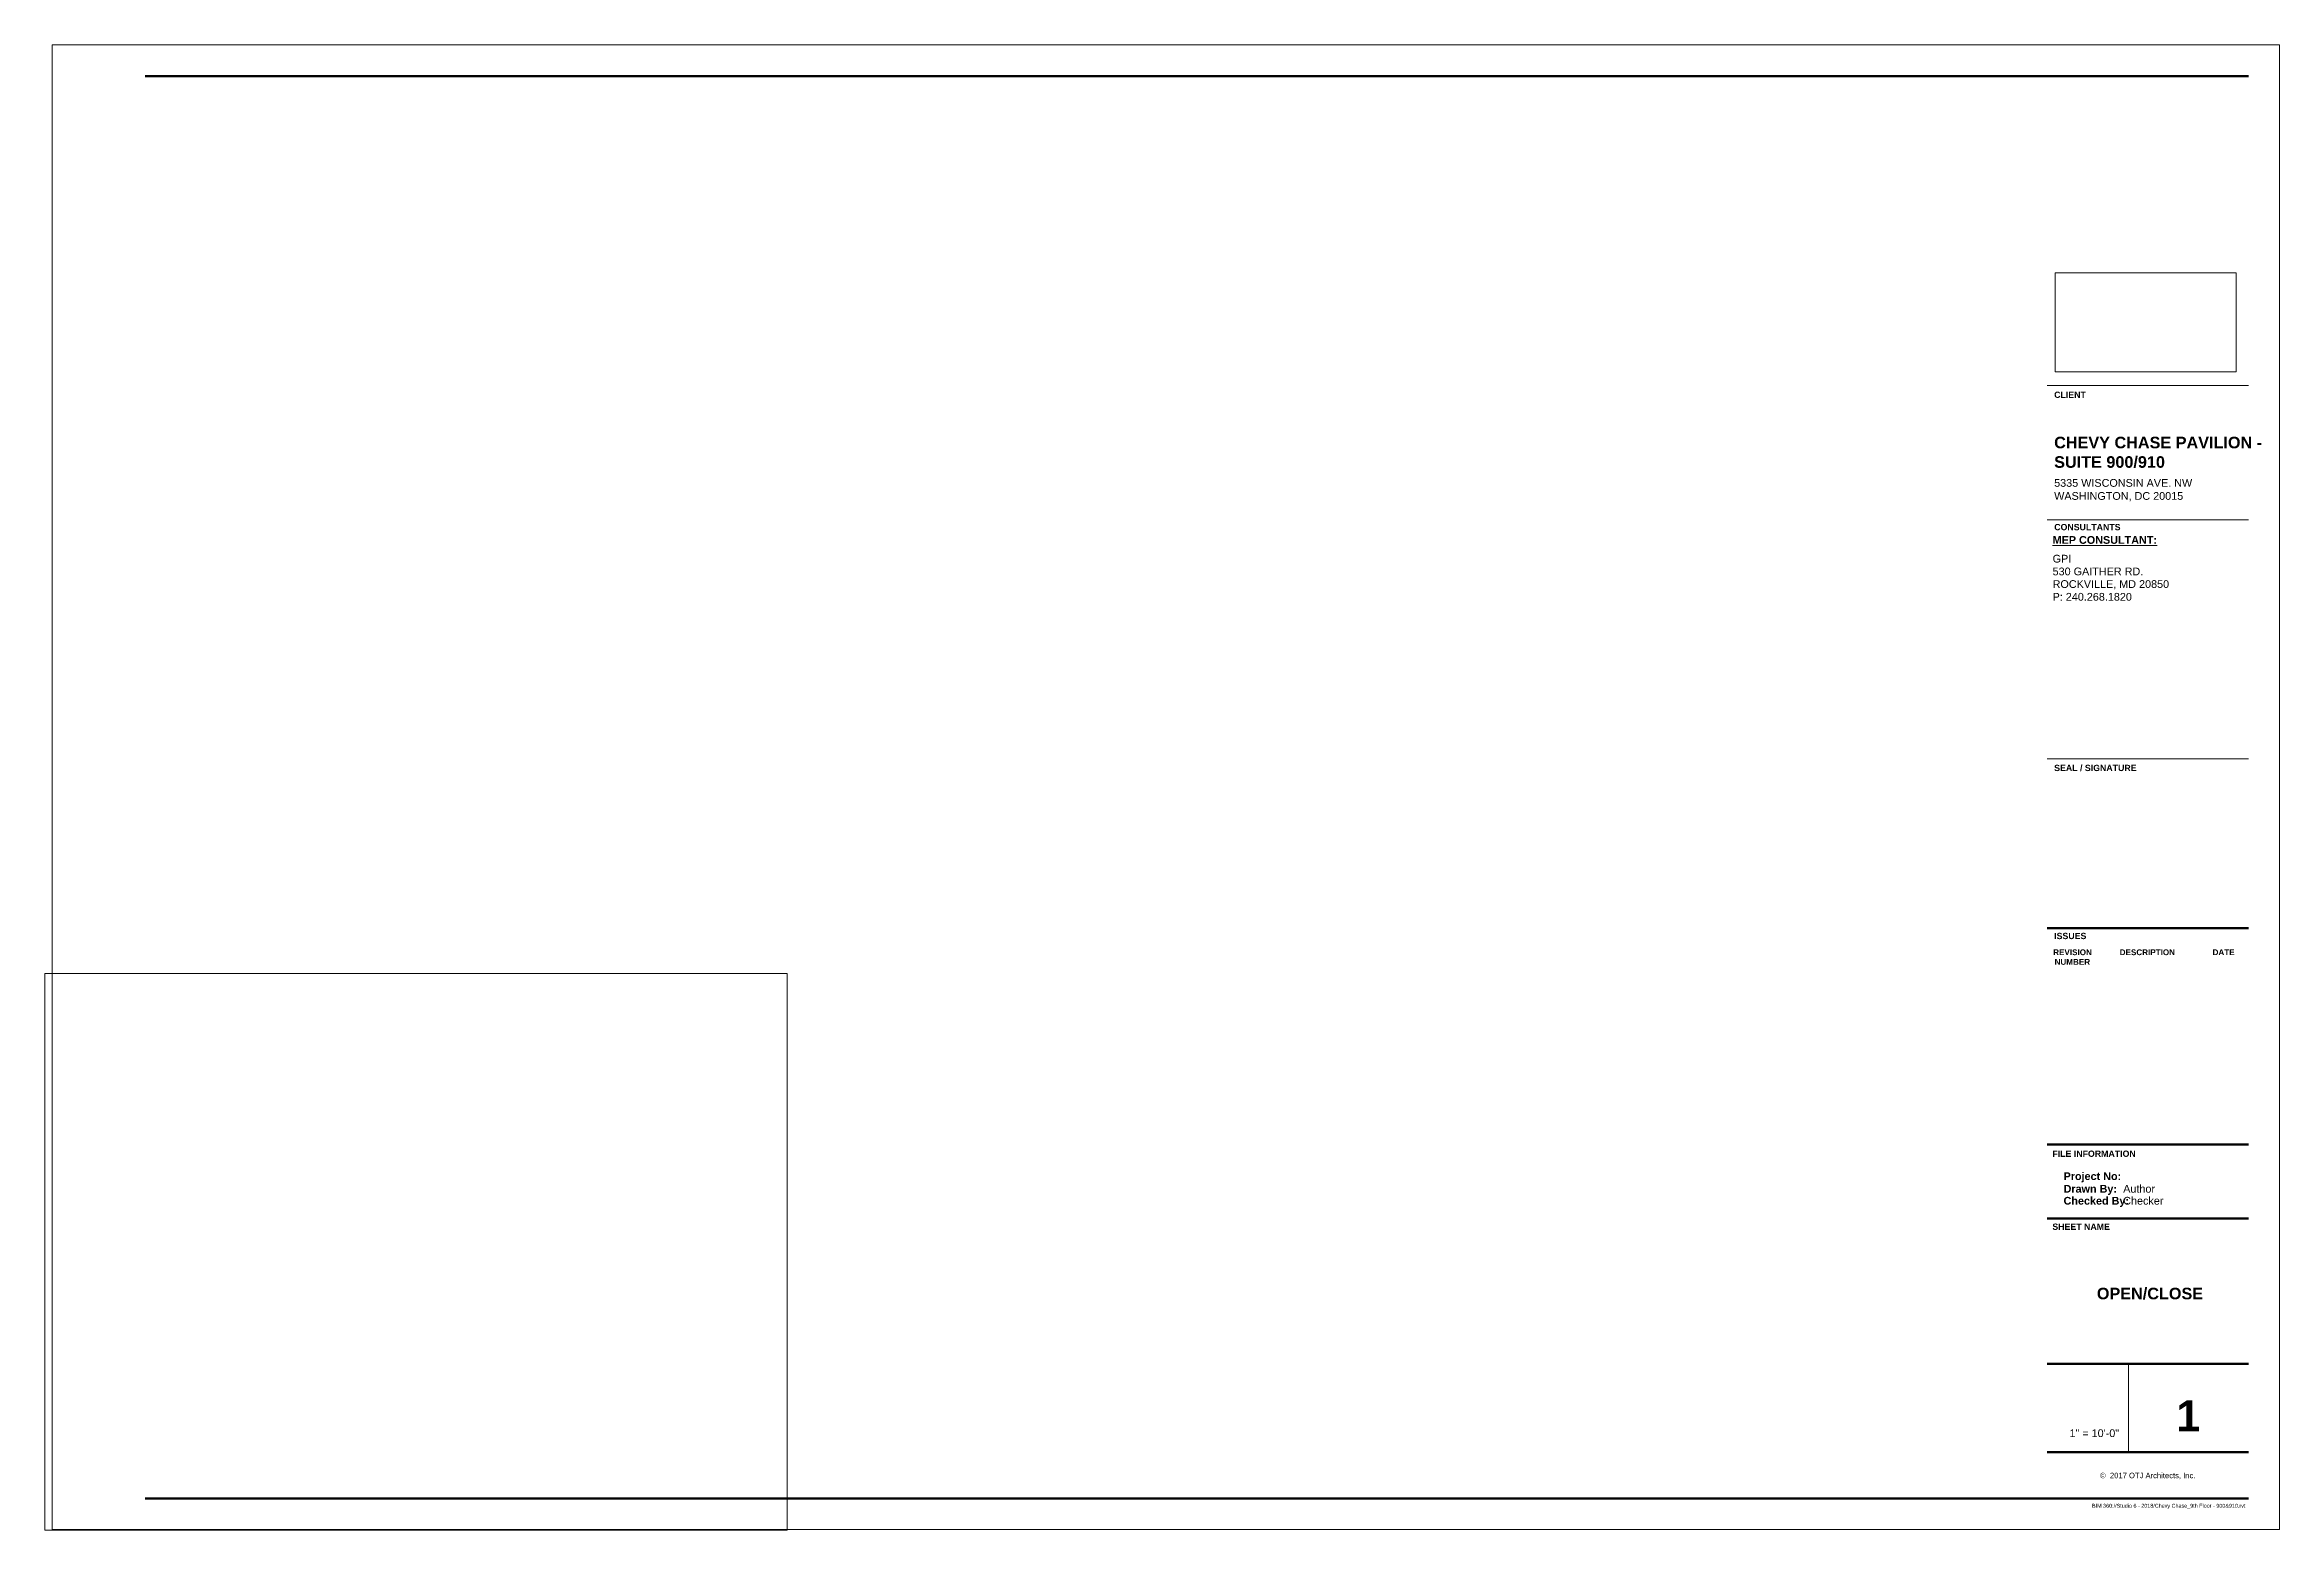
# Paper-space layout 'Layout1' of a CAD drawing. Header units: inches. Extents: x 0 to 36.1, y 0 to 24.
import ezdxf

# ---------------------------------------------------------------- set-up
doc = ezdxf.new("R2010")
doc.units = ezdxf.units.IN
doc.header["$MEASUREMENT"] = 0
for name, color, linetype, lineweight in [('G-ANNO-TTLB', 6, 'Continuous', 9), ('G-ANNO-TTLB-THIN', 151, 'Continuous', 9), ('G-ANNO-TTLB-WIDE', 214, 'Continuous', 50)]:
    doc.layers.add(name, color=color, linetype=linetype, lineweight=lineweight)
doc.styles.add('Arial_B', font='arialbd.ttf', dxfattribs={"height": 0.09375})
doc.styles.add('Swis721 Lt BT', font='swissl.ttf', dxfattribs={"height": 0.088084})
doc.styles.add('Swis721 Lt BT_1', font='swissl.ttf', dxfattribs={"height": 0.125})
doc.styles.add('Swis721 Lt BT_2', font='swissl.ttf', dxfattribs={"height": 0.0625})
doc.styles.add('Swis721 Lt BT_B', font='', dxfattribs={"height": 0.101562})
doc.styles.add('Swis721 Lt BT_B_1', font='', dxfattribs={"height": 0.125})
doc.styles.add('Swis721 Lt BT_B_2', font='', dxfattribs={"height": 0.5})
doc.styles.add('Swis721 Lt BT_B_3', font='', dxfattribs={"height": 0.1875})
doc.styles.get('Swis721 Lt BT_B').set_extended_font_data('Swis721 Lt BT', bold=True)
doc.styles.get('Swis721 Lt BT_B_1').set_extended_font_data('Swis721 Lt BT', bold=True)
doc.styles.get('Swis721 Lt BT_B_2').set_extended_font_data('Swis721 Lt BT', bold=True)
doc.styles.get('Swis721 Lt BT_B_3').set_extended_font_data('Swis721 Lt BT', bold=True)
picture_1 = doc.add_image_def('image1.jpg', size_in_pixel=(2551, 1396))

# ---------------------------------------------------------------- blocks, each defined once
blk = doc.blocks.new('Titleblock - 24 x 36 - DC _ VA-4803950-OPEN_CLOSE')
at = {"layer": 'G-ANNO-TTLB'}
for p, q in [((0.012, 24.012), (0.012, 0.012)), ((36.013, 24.012), (0.012, 24.012)), ((36.013, 0.012), (36.013, 24.012)), ((32.262, 18.502), (35.512, 18.502)), ((32.262, 18.502), (35.512, 18.502)), ((0.012, 0.012), (36.013, 0.012))]:
    blk.add_line(p, q, dxfattribs=at)
at = {"layer": 'G-ANNO-TTLB-THIN'}
for p, q in [((32.262, 16.331), (35.512, 16.331)), ((32.262, 12.47), (35.512, 12.47)), ((33.575, 2.69), (33.575, 1.262))]:
    blk.add_line(p, q, dxfattribs=at)
at = {"layer": 'G-ANNO-TTLB-WIDE'}
for p, q in [((35.512, 23.502), (1.512, 23.502)), ((32.262, 9.731), (35.512, 9.731)), ((35.512, 6.238), (32.262, 6.238)), ((35.512, 5.041), (32.262, 5.041)), ((32.262, 2.69), (35.512, 2.69)), ((32.262, 1.262), (35.512, 1.262)), ((1.512, 0.512), (32.262, 0.512)), ((32.262, 0.512), (35.512, 0.512))]:
    blk.add_line(p, q, dxfattribs=at)
at = {"layer": 'G-ANNO-TTLB', "attachment_point": 1}
for s, insert, char_height, width, style in [('CLIENT', (32.373, 18.405), 0.1016, 0.57128, 'Swis721 Lt BT_B'), ('CONSULTANTS', (32.374, 16.266), 0.10156, 1.19938, 'Swis721 Lt BT_B'), ('\\LMEP CONSULTANT:', (32.348, 16.07), 0.125, 1.94425, 'Swis721 Lt BT_B_1'), ('SEAL / SIGNATURE', (32.373, 12.373), 0.10156, 1.48344, 'Swis721 Lt BT_B'), ('ISSUES', (32.373, 9.657), 0.1016, 0.58075, 'Swis721 Lt BT_B'), ('REVISION', (32.357, 9.39), 0.0937, 0.76381, 'Arial_B'), ('NUMBER', (32.38, 9.234), 0.0937, 0.71016, 'Arial_B'), ('DESCRIPTION', (33.432, 9.39), 0.09375, 1.09838, 'Arial_B'), ('DATE', (34.934, 9.39), 0.0937, 0.43556, 'Arial_B'), ('FILE INFORMATION', (32.344, 6.138), 0.10156, 1.51816, 'Swis721 Lt BT_B'), ('Project No:', (32.525, 5.786), 0.125, 1.05103, 'Swis721 Lt BT_B_1'), ('Drawn By:', (32.525, 5.583), 0.125, 0.96581, 'Swis721 Lt BT_B_1'), ('Checked By:', (32.525, 5.389), 0.125, 1.20253, 'Swis721 Lt BT_B_1'), ('SHEET NAME', (32.344, 4.958), 0.1016, 1.04156, 'Swis721 Lt BT_B'), ('©  2017 OTJ Architects, Inc.', (33.116, 0.93), 0.08808, 1.85587, 'Swis721 Lt BT')]:
    blk.add_mtext(s, dxfattribs=dict(at, insert=insert, char_height=char_height, width=width, style=style))
at = {"layer": 'G-ANNO-TTLB'}
image = blk.add_image(picture_1, insert=(32.391, 18.726), size_in_units=(2.926, 1.601), dxfattribs=at)
image.dxf.flags = 7

psp = doc.layouts.get("Layout1")

# ---------------------------------------------------------------- block references
at = {"layer": 'G-ANNO-TTLB'}
psp.add_blockref('Titleblock - 24 x 36 - DC _ VA-4803950-OPEN_CLOSE', (0.11, 0), dxfattribs=at)

# ---------------------------------------------------------------- texts
at = {"layer": 'G-ANNO-TTLB', "attachment_point": 1}
for s, insert, char_height, width, style in [('SUITE 900/910', (32.483, 17.361), 0.1875, 2.09259, 'Swis721 Lt BT_B_3'), ('CHEVY CHASE PAVILION -', (32.483, 17.676), 0.1875, 3.80328, 'Swis721 Lt BT_B_3'), ('5335 WISCONSIN AVE. NW ', (32.483, 16.992), 0.125, 2.59759, 'Swis721 Lt BT_1'), ('WASHINGTON, DC 20015', (32.483, 16.781), 0.125, 2.40506, 'Swis721 Lt BT_1'), ('530 GAITHER RD.', (32.458, 15.561), 0.125, 1.66019, 'Swis721 Lt BT_1'), ('GPI', (32.458, 15.767), 0.125, 0.33456, 'Swis721 Lt BT_1'), ('ROCKVILLE, MD 20850', (32.458, 15.357), 0.125, 2.16203, 'Swis721 Lt BT_1'), ('P: 240.268.1820', (32.458, 15.151), 0.125, 1.49291, 'Swis721 Lt BT_1'), ('Author', (33.599, 5.583), 0.125, 0.59653, 'Swis721 Lt BT_1'), ('Checker', (33.599, 5.389), 0.125, 0.76066, 'Swis721 Lt BT_1'), ('OPEN/CLOSE', (33.173, 3.921), 0.1875, 1.98528, 'Swis721 Lt BT_B_3'), ('\\fSwis721 Lt BT|b1|i0|c0|p34|;1', (34.457, 2.099), 0.5, 0.45134, 'Swis721 Lt BT_B_2'), (' 1" = 10\'-0"', (32.682, 1.632), 0.125, 1.01316, 'Swis721 Lt BT_1')]:
    psp.add_mtext(s, dxfattribs=dict(at, insert=insert, char_height=char_height, width=width, style=style))

# ---------------------------------------------------------------- viewports
at = {"layer": '0'}
psp.add_viewport(center=(6, 4.5), size=(12, 9), view_center_point=(6, 4.5), view_height=12, dxfattribs=at)

# ---------------------------------------------------------------- next in the draw order: texts
at = {"layer": 'G-ANNO-TTLB', "insert": (35.575, 0.428), "char_height": 0.0625, "width": 2.85008, "attachment_point": 3, "line_spacing_factor": 1.005062, "style": 'Swis721 Lt BT_2', "bg_fill": 3, "box_fill_scale": 1.25, "bg_fill_color": 256, "bg_fill_true_color": 13158600, "bg_fill_transparency": 0}
psp.add_mtext('BIM 360://Studio 6 - 2018/Chevy Chase_9th Floor - 900&910.rvt', dxfattribs=at)

doc.saveas('drawing.dxf')
